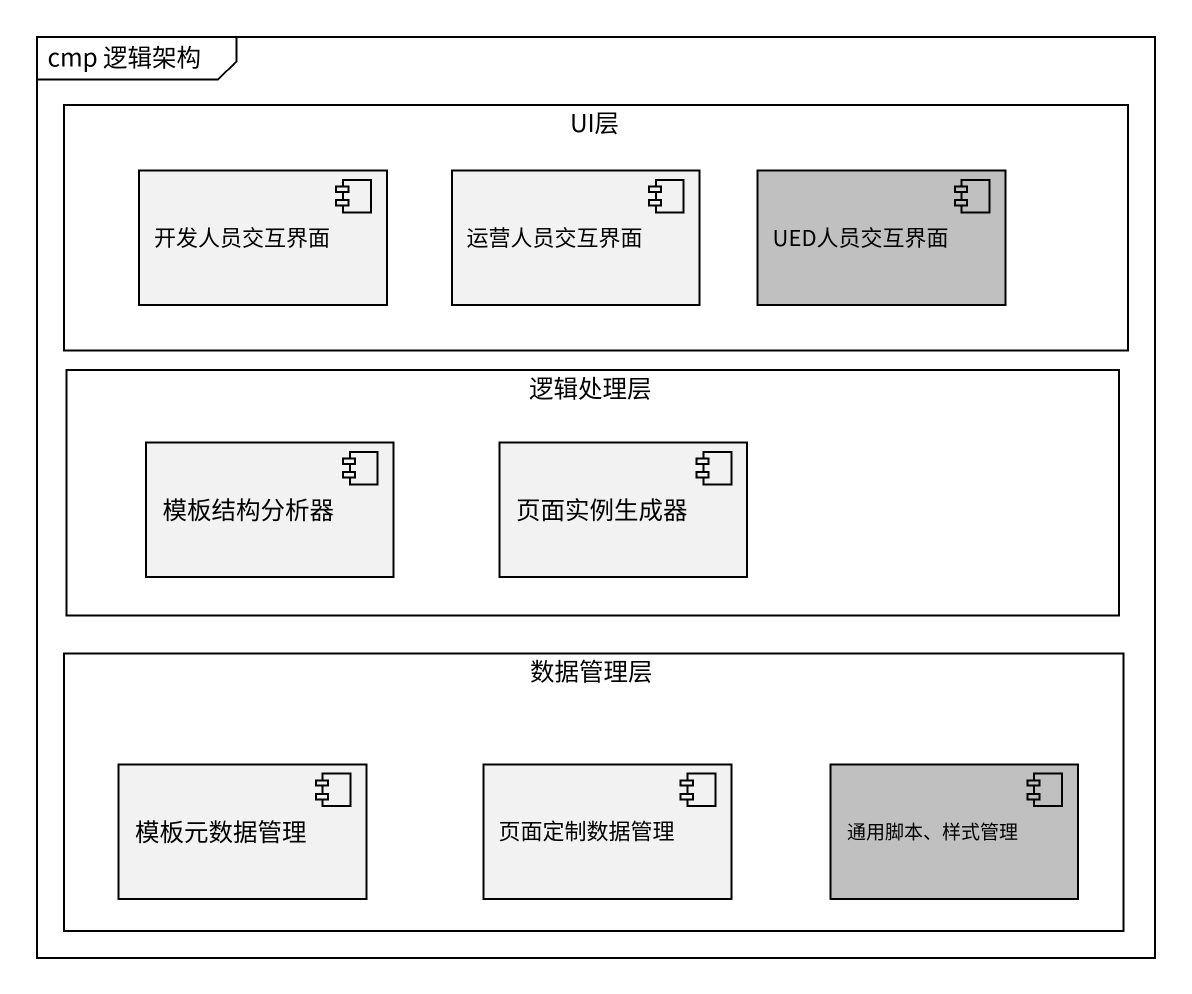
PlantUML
@startuml
mainframe cmp 逻辑架构
rectangle UI层 {
  component 开发人员交互界面
  component 运营人员交互界面
  component UED人员交互界面 #C0C0C0
}
rectangle 逻辑处理层 {
  component 模板结构分析器
  component 页面实例生成器
}
rectangle 数据管理层 {
  component 模板元数据管理
  component 页面定制数据管理
  component "通用脚本、样式管理" as 通用脚本_样式管理 #C0C0C0
}
@enduml
